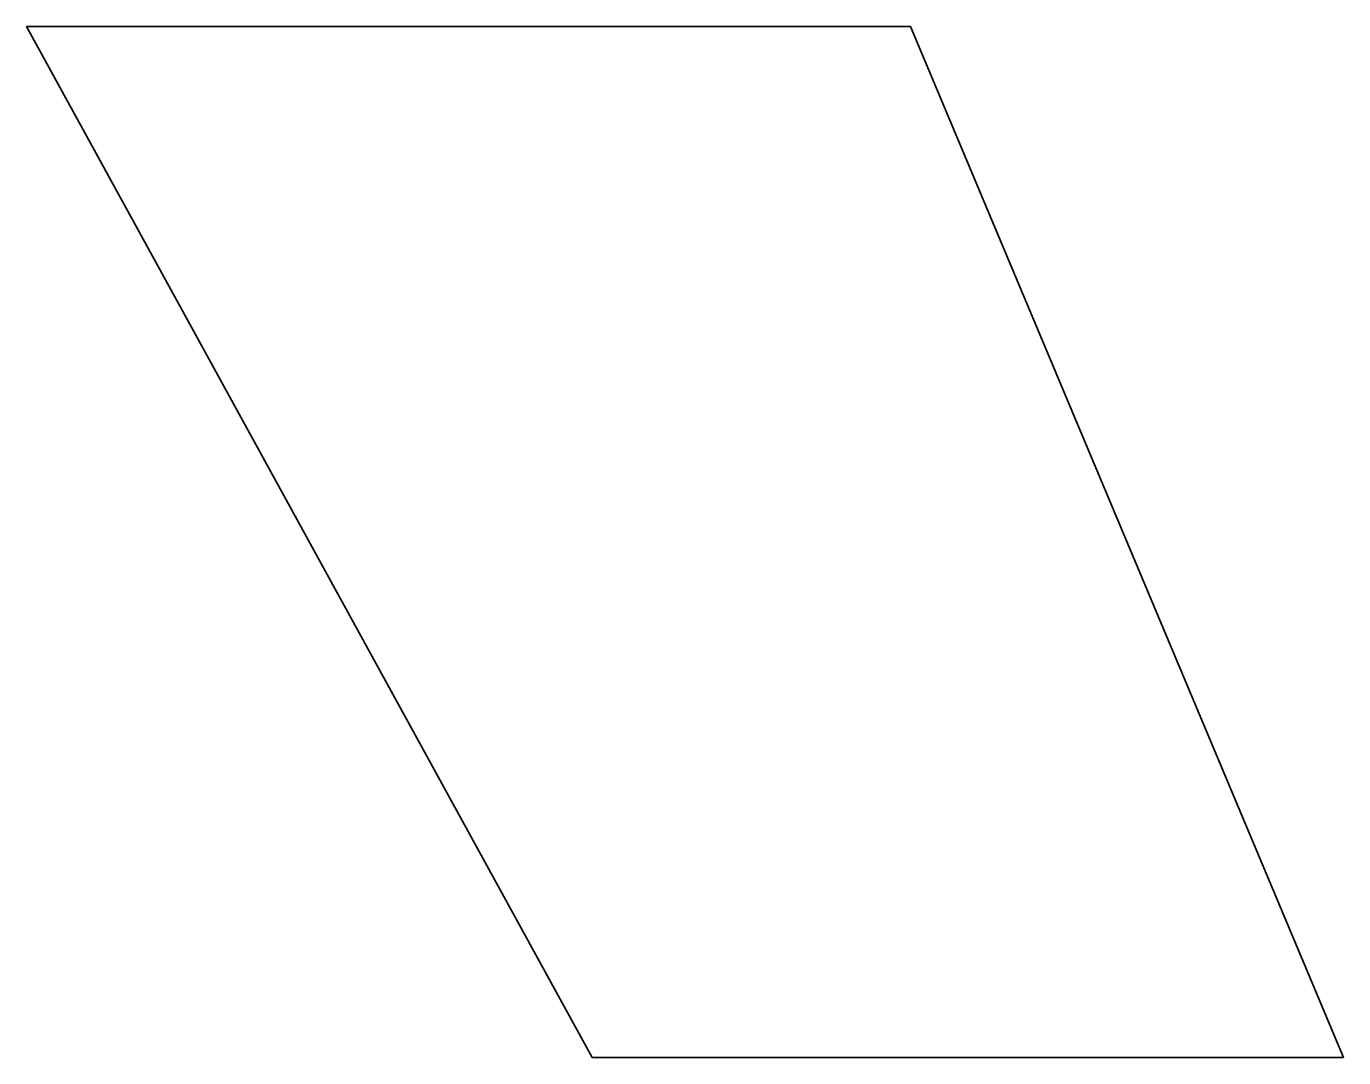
# Model space of a CAD drawing. Header units: millimetres. Extents: x 95.8 to 185, y 94.3 to 164.2.
import ezdxf

# ---------------------------------------------------------------- set-up
doc = ezdxf.new("R2010")
doc.units = ezdxf.units.MM
doc.header["$LTSCALE"] = 0.75
doc.layers.add('Visible', color=7, linetype='Continuous', lineweight=35)

msp = doc.modelspace()

# ---------------------------------------------------------------- linework, layer by layer
at = {"layer": 'Visible'}
for p, q in [((95.825895, 164.159531), (134.129096, 94.335989)), ((155.674645, 164.159531), (95.825895, 164.159531)), ((185.000534, 94.335989), (155.674645, 164.159531)), ((134.129096, 94.335989), (185.000534, 94.335989))]:
    msp.add_line(p, q, dxfattribs=at)

doc.saveas('drawing.dxf')
